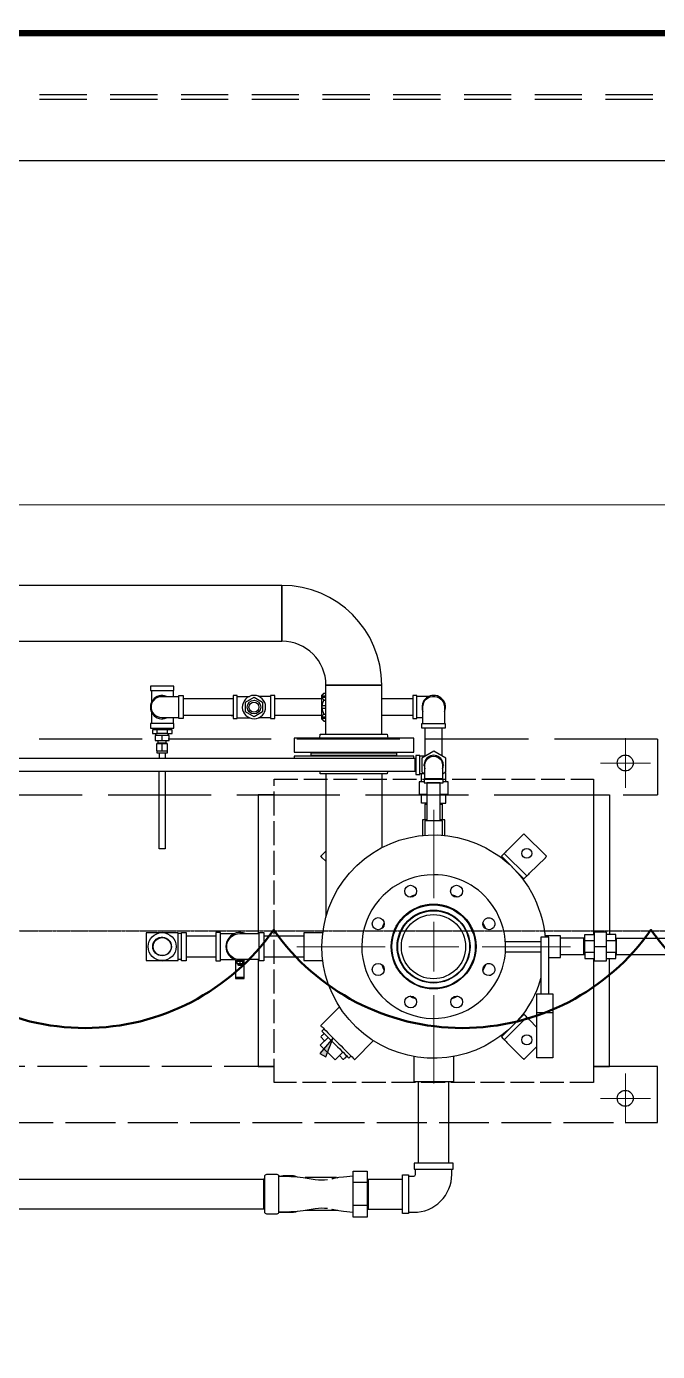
# Model space of a CAD drawing. Header units: millimetres. Extents: x -300 to 383236, y -195106 to -144646.
# Drawn here: x 25972 to 26976, y -175799 to -173691 of the extents above; entities that cross this region are included whole.
import ezdxf

# ---------------------------------------------------------------- set-up
doc = ezdxf.new("R2010")
doc.units = ezdxf.units.MM
doc.header["$LTSCALE"] = 60
for name, pattern in [('CENTER', [2, 1.25, -0.25, 0.25, -0.25]), ('CENTER2', [28.575, 19.05, -3.175, 3.175, -3.175]), ('HIDDEN', [0.375, 0.25, -0.125]), ('PDF_IMPORT', [1, 0.8, -0.2])]:
    doc.linetypes.add(name, pattern=pattern)
for name, color, linetype in [('1CEN', 20, 'CENTER'), ('CENTER', 1, 'CENTER2'), ('CONTAINER', 2, 'Continuous')]:
    doc.layers.add(name, color=color, linetype=linetype)
doc.layers.add('C_REV', color=4, linetype='Continuous', lineweight=50)
doc.layers.add('EQUIPMENT', color=253, linetype='Continuous', lineweight=0)

# ---------------------------------------------------------------- blocks, each defined once
blk = doc.blocks.new('A$C44261593')
h = blk.add_hatch()
h.set_pattern_fill('ANSI31', color=253, scale=100)
h.set_pattern_definition([(45, (0, -50460), (-224.5064, 224.5064), [])])
edge = h.paths.add_edge_path()
edge.add_line((-58347, -14256), (-58347, -14056))
edge.add_line((-58347, -14056), (-57547, -14056))
edge.add_line((-57547, -14056), (-57547, -15056))
edge.add_line((-57547, -15056), (-60547, -15056))
edge.add_line((-60547, -15056), (-60547, -31056))
edge.add_line((-60547, -31056), (-57647, -31056))
edge.add_line((-57647, -31056), (-57647, -32268))
edge.add_line((-57647, -32268), (-43347, -32268))
edge.add_line((-43347, -32268), (-43347, -29256))
edge.add_line((-43347, -29256), (-34347, -29256))
edge.add_line((-34347, -29256), (-34347, -14206))
edge.add_line((-34347, -14206), (-33547, -14206))
edge.add_line((-33547, -14206), (-33547, -29256))
edge.add_line((-33547, -29256), (-30497, -29256))
edge.add_line((-30497, -29256), (-30497, -30056))
edge.add_line((-30497, -30056), (-30547, -30056))
edge.add_line((-30547, -30056), (-30547, -34906))
edge.add_line((-30547, -34906), (-30569.2, -34906))
edge.add_arc((-31589.7, -35133.7), 1045.6, 12.5777, 76.5787)
edge.add_line((-31347, -34116.7), (-31347, -30056))
edge.add_line((-31347, -30056), (-42547, -30056))
edge.add_line((-42547, -30056), (-42547, -34906))
edge.add_line((-42547, -34906), (-43347, -34906))
edge.add_line((-43347, -34906), (-43347, -33068))
edge.add_line((-43347, -33068), (-57647, -33068))
edge.add_line((-57647, -33068), (-57647, -34906))
edge.add_line((-57647, -34906), (-58447, -34906))
edge.add_line((-58447, -34906), (-58447, -31856))
edge.add_line((-58447, -31856), (-66197, -31856))
edge.add_line((-66197, -31856), (-66197, -31056))
edge.add_line((-66197, -31056), (-61347, -31056))
edge.add_line((-61347, -31056), (-61347, -14256))
edge.add_line((-61347, -14256), (-58347, -14256))
blk = doc.blocks.new('15M')
at = {"linetype": 'HIDDEN', "ltscale": 5}
for p, q in [((-110087.1, -154968.1), (-95087.1, -154968.1)), ((-110087.1, -154975.6), (-95087.1, -154975.6))]:
    blk.add_line(p, q, dxfattribs=at)
blk.add_lwpolyline([(-110087.1, -154870.4), (-95087.1, -154870.4), (-95087.1, -155073.4), (-110087.1, -155073.4)], close=True)

msp = doc.modelspace()

# ---------------------------------------------------------------- linework, layer by layer
at = {"layer": '1CEN', "color": 1, "ltscale": 50}
msp.add_line((3993, -173702.1), (56993, -173702.1), dxfattribs=at)
at = {"layer": 'C_REV'}
msp.add_lwpolyline([(35365.3, -175128.3, -0.520567), (34765.3, -175128.3, -0.520567), (34165.3, -175128.3, -0.520567), (33565.3, -175128.3, -0.520567), (32965.3, -175128.3, -0.520567), (32365.3, -175128.3, -0.520567), (31765.3, -175128.3, -0.520567), (31165.3, -175128.3, -0.520567), (30565.3, -175128.3, -0.520567), (29965.3, -175128.3, -0.520567), (29365.3, -175128.3, -0.520567), (28765.3, -175128.3, -0.520567), (28165.3, -175128.3, -0.520567), (27565.3, -175128.3, -0.520567), (26965.3, -175128.3, -0.520567), (26365.3, -175128.3, -0.520567), (25765.3, -175128.3, -0.520567), (25165.3, -175128.3, -0.520567), (24565.3, -175128.3, -0.520567), (23965.3, -175128.3, -0.520567), (23365.3, -175128.3, -0.520567), (22765.3, -175128.3, -0.520567)], format="xyb", dxfattribs=at)
at = {"layer": 'CENTER', "color": 253, "ltscale": 0.001}
msp.add_line((23657.6, -175129.7), (27328.4, -175129.7), dxfattribs=at)
at = {"layer": 'CONTAINER', "const_width": 10}
msp.add_lwpolyline([(13993, -173702.1), (28993, -173702.1), (28993, -176702.1), (13993, -176702.1)], close=True, dxfattribs=at)
at = {"layer": 'EQUIPMENT'}
msp.add_lwpolyline([(13343, -174452.1), (35743, -174452.1), (35743, -157952.1), (13343, -157952.1)], close=True, dxfattribs=at)
at = {"layer": 'EQUIPMENT', "color": 253, "lineweight": 25}
for points in [[(25824.5, -174669.3), (26378.5, -174669.3), (26378.5, -174669), (26378.5, -174667.7), (26378.5, -174665.8), (26378.5, -174663.2), (26378.5, -174660), (26378.5, -174656.3), (26378.5, -174651.8), (26378.5, -174647.1), (26378.5, -174641.5), (26378.5, -174636.2), (26378.5, -174630.4), (26378.5, -174624.8), (26378.5, -174619), (26378.5, -174613.5), (26378.5, -174607.6), (26378.5, -174602.6), (26378.5, -174597.8), (26378.5, -174593.3), (26378.5, -174589.6), (26378.5, -174586.5), (26378.5, -174583.6), (26378.5, -174582), (26378.5, -174580.6), (26378.5, -174580.4), (25824.5, -174580.4, 0.416667)], [(26537.3, -174816.9), (26537.3, -174739.1, 0.413337), (26378.5, -174580.4)], [(26448.4, -174816.9), (26448.4, -174739.1, 0.412884), (26378.5, -174669.3)], [(26605.8, -174888.1), (26605.8, -174883.6), (26605.8, -174880.2), (26605.8, -174877), (26605.8, -174873.8), (26605.8, -174871.2), (26605.8, -174869), (26605.8, -174867.5), (26605.8, -174866.4), (26605.8, -174866.1, -1.002907), (26633.8, -174866.1), (26633.8, -174866.4), (26633.8, -174867.5), (26633.8, -174869), (26633.8, -174871.2), (26633.8, -174873.8), (26633.8, -174877), (26633.8, -174880.2), (26633.8, -174883.6), (26633.8, -174888.1)], [(26790.2, -175204.8, -0.170431), (26725.1, -175297.9), (26715.6, -175304.5, -1.837462), (26716.7, -175006.1), (26726.2, -175012.4, -0.212493), (26796.8, -175140)], [(26579.9, -175577.6), (26588.1, -175577.6, 0.417286), (26648.4, -175517.3), (26648.4, -175508.8)]]:
    msp.add_lwpolyline(points, format="xyb", dxfattribs=at)
for points in [[(26378.5, -174585.7), (26378.5, -174583.3), (26378.5, -174581.7), (26378.5, -174580.6), (26378.5, -174580.4), (26378.5, -174580.6), (26378.5, -174582), (26378.5, -174583.8), (26378.5, -174586.5), (26378.5, -174589.9), (26378.5, -174593.6), (26378.5, -174597.8), (26378.5, -174602.6), (26378.5, -174607.9), (26378.5, -174613.5), (26378.5, -174619), (26378.5, -174624.8), (26378.5, -174630.4), (26378.5, -174636.2), (26378.5, -174641.5), (26378.5, -174646.8), (26378.5, -174651.6), (26378.5, -174655.8), (26378.5, -174659.8), (26378.5, -174662.9), (26378.5, -174665.8), (26378.5, -174667.7), (26378.5, -174668.5), (26378.5, -174669.3), (26378.5, -174669), (26378.5, -174668), (26378.5, -174666.1), (26378.5, -174663.7)], [(26170.8, -174747.6), (26170.8, -174766.9)], [(26214.2, -174791.3), (26208.4, -174791.3), (26204.7, -174791.3), (26201.3, -174791.3), (26198.1, -174791.3), (26195.2, -174791.3), (26192.8, -174791.3), (26190.4, -174791.3), (26189.3, -174791.3), (26188.3, -174791.3), (26188, -174791.3), (26184.1, -174790.7), (26180.9, -174789.7), (26177.7, -174788.1), (26175.1, -174785.4), (26172.9, -174782.5), (26171.4, -174779.3), (26170.8, -174775.6), (26170.8, -174772.2), (26171.4, -174768.5), (26172.9, -174765.3), (26175.1, -174762.7), (26177.7, -174760), (26180.9, -174758.2), (26184.1, -174757.1), (26188, -174756.9), (26188.3, -174756.9), (26189.3, -174756.9), (26190.4, -174756.9), (26192.8, -174756.9), (26195.2, -174756.9), (26198.1, -174756.9), (26201.3, -174756.9), (26204.7, -174756.9), (26208.4, -174756.9), (26214.2, -174756.9)], [(26205.2, -174747.6), (26205.2, -174756.9)], [(26297.6, -174760.6), (26297.6, -174760.3), (26300.7, -174760.6), (26221.1, -174760.6)], [(26307.4, -174756.9), (26326.7, -174756.9)], [(26326.7, -174762.7), (26327.7, -174761.9)], [(26340.2, -174761.9), (26341, -174762.7)], [(26360.3, -174756.9), (26341, -174756.9)], [(26442, -174760.6), (26367.1, -174760.6)], [(26448.4, -174756.6), (26442, -174756.6)], [(26442, -174758.2), (26448.4, -174758.2)], [(26445.2, -174751.8), (26448.4, -174751.8)], [(26445.2, -174762.9), (26448.4, -174762.9)], [(26586.5, -174760.6), (26537.3, -174760.6)], [(26612.4, -174756.9), (26609.5, -174756.9), (26606.3, -174756.9), (26602.6, -174756.9), (26599.2, -174756.9), (26593.1, -174756.9)], [(26602.6, -174800.2), (26602.6, -174794.7), (26602.6, -174790.7), (26602.6, -174787.3), (26602.6, -174784.1), (26602.6, -174781.2), (26602.6, -174778.8), (26602.6, -174777), (26602.6, -174775.4), (26602.6, -174774.3), (26602.6, -174774.1), (26602.9, -174770.6), (26604, -174766.9), (26605.8, -174763.7), (26607.9, -174761.4), (26611.1, -174759), (26614.3, -174757.4), (26618, -174756.9), (26621.4, -174756.9), (26624.9, -174757.4), (26628.3, -174759), (26631.2, -174761.4), (26633.3, -174763.7), (26635.4, -174766.9), (26636.2, -174770.6), (26637, -174774.1), (26637, -174774.3), (26637, -174775.4), (26637, -174777), (26637, -174778.8), (26637, -174781.2), (26637, -174784.1), (26637, -174787.3), (26637, -174790.7), (26637, -174794.7), (26637, -174800.2)], [(26170.8, -174780.9), (26170.8, -174800.2)], [(26320.3, -174774.6), (26320.3, -174773.3)], [(26327.7, -174785.7), (26326.7, -174785.4)], [(26341, -174785.4), (26340.2, -174785.7)], [(26347.3, -174773.3), (26347.3, -174774.6)], [(26448.4, -174772.2), (26442, -174772.2)], [(26442, -174775.6), (26448.4, -174775.6)], [(26445.2, -174785.2), (26448.4, -174785.2)], [(26205.2, -174791.3), (26205.2, -174800.2)], [(26297.6, -174787.3), (26300.7, -174787.3), (26221.1, -174787.3)], [(26307.4, -174791.3), (26326.7, -174791.3)], [(26360.3, -174791.3), (26341, -174791.3)], [(26442, -174787.3), (26367.1, -174787.3)], [(26448.4, -174789.9), (26442, -174789.9)], [(26442, -174791.5), (26448.4, -174791.5)], [(26445.2, -174796.3), (26448.4, -174796.3)], [(26586.5, -174787.3), (26537.3, -174787.3)], [(26602.6, -174791.3), (26599.2, -174791.3), (26593.1, -174791.3)], [(26195.7, -174815.9), (26203.6, -174815.9), (26203.6, -174810.3), (26199.7, -174810.3), (26199.4, -174810.3), (26195.7, -174810.3), (26188.3, -174810.3), (26187.2, -174810.3), (26180.1, -174810.3), (26176.6, -174810.3), (26175.9, -174810.3), (26172.4, -174810.3), (26172.4, -174815.9), (26180.1, -174815.9)], [(26174.3, -174807.4), (26174.3, -174809.2)], [(26174.3, -174810.3), (26174.3, -174809.2), (26174.5, -174809.2), (26175.6, -174809.2), (26177.2, -174809.2), (26179.3, -174809.2), (26181.9, -174809.2), (26184.9, -174809.2), (26188, -174809.2), (26190.9, -174809.2), (26193.6, -174809.2), (26196.2, -174809.2), (26198.3, -174809.2), (26199.9, -174809.2), (26201, -174809.2), (26201.3, -174809.2), (26201.3, -174810.3)], [(26188, -174827.2), (26199.1, -174827.2), (26199.1, -174819.3), (26188, -174819.3), (26176.9, -174819.3), (26176.9, -174827.2), (26188, -174827.2), (26188, -174819.3)], [(26177.7, -174819.3), (26177.7, -174815.9)], [(26195.7, -174810.3), (26195.7, -174815.9), (26180.1, -174815.9), (26180.1, -174810.3)], [(26181.7, -174830.9), (26181.7, -174827.2)], [(26194.1, -174830.9), (26194.1, -174827.2)], [(26197.8, -174819.3), (26197.8, -174815.9)], [(26201.3, -174807.4), (26201.3, -174809.2)], [(26438.9, -174823.3), (26439.4, -174816.9), (26439.6, -174816.9), (26440.7, -174816.9), (26442.6, -174816.9), (26445.2, -174816.9), (26448.4, -174816.9), (26451.8, -174816.9), (26456.3, -174816.9), (26461.1, -174816.9), (26466.1, -174816.9), (26471.4, -174816.9), (26477.5, -174816.9), (26483.6, -174816.9), (26489.7, -174816.9), (26495.7, -174816.9), (26502.1, -174816.9), (26507.9, -174816.9), (26513.7, -174816.9), (26519, -174816.9), (26524.6, -174816.9), (26529.3, -174816.9), (26533.3, -174816.9), (26537.3, -174816.9), (26540.2, -174816.9), (26542.6, -174816.9), (26544.4, -174816.9), (26545.5, -174816.9), (26545.7, -174816.9), (26546.8, -174823.3)], [(26606.3, -174851.8), (26606.3, -174807.4)], [(26633.1, -174851.8), (26633.1, -174807.4)], [(26975.4, -174824.9), (26975.4, -174913.8)], [(26188, -174843.6), (26196.5, -174843.6), (26196.5, -174832.5), (26188, -174832.5), (26179, -174832.5), (26179, -174843.6), (26188, -174843.6), (26188, -174832.5)], [(26179.3, -174843.6), (26179.3, -174846.8), (26179.8, -174846.8), (26180.6, -174846.8), (26182.2, -174846.8), (26184.6, -174846.8), (26186.7, -174846.8), (26188.8, -174846.8), (26191.5, -174846.8), (26193.3, -174846.8), (26194.9, -174846.8), (26196, -174846.8), (26196.2, -174846.8), (26196.2, -174843.6)], [(26180.6, -174832.5), (26180.6, -174830.9), (26180.9, -174830.9), (26181.9, -174830.9), (26183.5, -174830.9), (26185.6, -174830.9), (26188, -174830.9), (26190.1, -174830.9), (26192, -174830.9), (26193.6, -174830.9), (26194.6, -174830.9), (26194.9, -174830.9), (26194.9, -174832.5)], [(26183.3, -174846.8), (26183.3, -174855.3)], [(26192.8, -174846.8), (26192.8, -174855.3)], [(26429.3, -174847.1), (26429.3, -174845.5)], [(26556.3, -174847.1), (26556.3, -174845.5)], [(26633.8, -174880.2), (26638.9, -174877), (26638.9, -174855), (26619.8, -174843.9), (26600.8, -174855), (26600.8, -174877), (26605.8, -174880.2), (26602.1, -174880.2), (26597.6, -174880.2)], [(26590.5, -174876.4), (25429.5, -174876.4), (25429.5, -174876.2), (25429.5, -174875.4), (25429.5, -174873.3), (25429.5, -174871.2), (25429.5, -174868.5), (25429.5, -174866.1), (25429.5, -174863.2), (25429.5, -174860.6), (25429.5, -174858.5), (25429.5, -174856.9), (25429.5, -174855.5), (25429.5, -174855.3), (26590.5, -174855.3)], [(26588.1, -174855.3), (26588.1, -174851.8), (26587.3, -174851.8), (26586.5, -174851.8), (26584.6, -174851.8), (26582.3, -174851.8), (26579.1, -174851.8), (26575.1, -174851.8), (26570.6, -174851.8), (26565.6, -174851.8), (26560, -174851.8), (26553.7, -174851.8), (26547.3, -174851.8), (26540.5, -174851.8), (26532.8, -174851.8), (26525.1, -174851.8), (26517.2, -174851.8), (26509.2, -174851.8), (26501, -174851.8), (26492.8, -174851.8), (26484.1, -174851.8), (26476.2, -174851.8), (26468, -174851.8), (26460, -174851.8), (26452.3, -174851.8), (26445.2, -174851.8), (26438.1, -174851.8), (26431.4, -174851.8), (26425.1, -174851.8), (26419.8, -174851.8), (26414.8, -174851.8), (26410.3, -174851.8), (26406.3, -174851.8), (26403.1, -174851.8), (26400.8, -174851.8), (26398.9, -174851.8), (26397.8, -174851.8), (26397.6, -174851.8), (26397.6, -174855.3)], [(26429.3, -174850.3), (26429.3, -174851.8)], [(26556.3, -174850.3), (26556.3, -174851.8)], [(26591.3, -174876.4), (26590.5, -174876.4), (26590.5, -174876.2), (26590.5, -174875.4), (26590.5, -174873.3), (26590.5, -174871.2), (26590.5, -174868.5), (26590.5, -174866.1), (26590.5, -174863.2), (26590.5, -174860.6), (26590.5, -174858.5), (26590.5, -174856.9), (26590.5, -174855.5), (26590.5, -174855.3), (26591.3, -174855.3)], [(26605.8, -174852.1), (26602.1, -174852.1), (26597.6, -174852.1)], [(26604.5, -174866.7), (26604.2, -174866.1), (26604.5, -174865.3)], [(26611.6, -174853.2), (26611.9, -174852.4), (26612.4, -174852.4)], [(26626.7, -174852.4), (26627.5, -174852.4), (26627.8, -174853.2)], [(26634.9, -174865.3), (26635.4, -174866.1), (26634.9, -174866.7)], [(26192.8, -174876.4), (26192.8, -174999.2), (26192, -174999.2), (26191.2, -174999.2), (26189.6, -174999.2), (26188, -174999.2), (26186.2, -174999.2), (26184.6, -174999.2), (26183.5, -174999.2), (26183.3, -174999.2), (26183.3, -174876.4)], [(26546.5, -174876.4), (26545.7, -174880.2), (26545.5, -174880.2), (26544.4, -174880.2), (26542.6, -174880.2), (26540.2, -174880.2), (26537.3, -174880.2), (26533.3, -174880.2), (26529.3, -174880.2), (26524.6, -174880.2), (26519, -174880.2), (26513.7, -174880.2), (26507.9, -174880.2), (26502.1, -174880.2), (26495.7, -174880.2), (26489.7, -174880.2), (26483.6, -174880.2), (26477.5, -174880.2), (26471.4, -174880.2), (26466.1, -174880.2), (26461.1, -174880.2), (26456.3, -174880.2), (26451.8, -174880.2), (26448.4, -174880.2), (26445.2, -174880.2), (26442.6, -174880.2), (26440.7, -174880.2), (26439.6, -174880.2), (26439.4, -174880.2), (26439.1, -174876.4)], [(26448.4, -174880.2), (26448.4, -175108)], [(26537.3, -174880.2), (26537.3, -174997.6)], [(26600.5, -174892.9), (26600.5, -174880.2)], [(26638.9, -174892.9), (26638.9, -174877.8), (26637, -174877.8)], [(26873.8, -174888.4), (26873.8, -175135.7)], [(26604.5, -174892.9), (26596.5, -174892.9), (26596.5, -174912.4), (26609, -174912.4)], [(26630.1, -174955), (26630.1, -174894.4), (26629.9, -174894.4), (26629.1, -174894.4), (26627, -174894.4), (26624.9, -174894.4), (26622.2, -174894.4), (26619.8, -174894.4), (26616.9, -174894.4), (26614.3, -174894.4), (26612.2, -174894.4), (26610.6, -174894.4), (26609.2, -174894.4), (26609, -174894.4), (26609, -174955)], [(26630.1, -174912.4), (26642.6, -174912.4), (26642.6, -174892.9), (26634.9, -174892.9)], [(26365.8, -174913.8), (26340.4, -174913.8), (26340.4, -175134.2)], [(26609, -174927), (26600.5, -174927), (26600.5, -174912.4)], [(26606.3, -174927), (26606.3, -174928.3)], [(26606.3, -174953.4), (26606.3, -174928.3), (26606.9, -174928.3), (26607.4, -174928.3), (26609, -174928.3)], [(26630.1, -174927), (26638.9, -174927), (26638.9, -174912.4)], [(26630.1, -174928.3), (26631.7, -174928.3), (26632.8, -174928.3), (26633.1, -174928.3), (26633.1, -174953.4)], [(26632.8, -174927), (26633.1, -174928.3)], [(26873.8, -174913.8), (26899.2, -174913.8), (26899.2, -175135.7)], [(26609, -174953.4), (26606.9, -174953.4), (26604.7, -174953.4), (26603.2, -174953.4), (26602.4, -174953.4), (26602.1, -174953.4), (26602.1, -174978)], [(26637.3, -174978), (26637.3, -174953.4), (26637, -174953.4), (26636, -174953.4), (26634.6, -174953.4), (26632.8, -174953.4), (26630.1, -174953.4)], [(26633.8, -174977.8), (26633.8, -174955), (26633.3, -174955), (26632.5, -174955), (26630.9, -174955), (26628.6, -174955), (26625.9, -174955), (26623, -174955), (26619.8, -174955), (26616.7, -174955), (26613.5, -174955), (26610.8, -174955), (26608.7, -174955), (26606.9, -174955), (26605.8, -174955), (26605.5, -174955), (26605.5, -174977.8)], [(26767.7, -175042.6), (26768, -175042.6), (26768.8, -175042.1), (26769.6, -175040.8), (26770.9, -175039.7), (26772.2, -175038.1), (26797.4, -175013.5), (26797.9, -175012.4), (26798.4, -175011.9), (26799.2, -175011.4), (26799.2, -175011.1), (26763.2, -174975.4), (26763.2, -174975.7), (26762.7, -174975.9), (26761.9, -174976.5), (26761.1, -174977.5), (26736.2, -175002.4), (26734.9, -175003.4), (26733.9, -175004.8), (26732.8, -175005.8), (26732.3, -175006.4), (26731.7, -175006.6)], [(26448.4, -175019.3), (26442.3, -175013.5), (26441.2, -175012.4), (26440.7, -175011.9), (26440.2, -175011.4), (26440.2, -175011.1), (26448.4, -175003.2)], [(26591, -175072.5), (26586.2, -175074.4), (26581.7, -175076.2)], [(26657.9, -175076.2), (26653.2, -175074.4), (26648.4, -175072.5)], [(26541, -175117), (26538.9, -175121.7), (26537.3, -175126.5)], [(26702.4, -175126.5), (26700.5, -175121.7), (26698.1, -175117)], [(26191.2, -175132.8), (26188, -175132.6), (26184.6, -175132.8)], [(26218.5, -175134.2), (26213.4, -175134.2)], [(26273.5, -175138.1), (26226.1, -175138.1)], [(26280.9, -175134.2), (26303.1, -175134.2)], [(26342, -175175.7), (26334.9, -175175.7), (26330.9, -175175.7), (26326.9, -175175.7), (26323.2, -175175.7), (26320.1, -175175.7), (26317.1, -175175.7), (26314.8, -175175.7), (26313.2, -175175.7), (26312.1, -175175.7), (26311.6, -175175.7), (26307.6, -175175.4), (26304.2, -175174.4), (26300.7, -175172.8), (26297.6, -175170.1), (26294.9, -175167.5), (26293.1, -175164.3), (26291.5, -175160.6), (26290.9, -175156.9), (26290.9, -175153.2), (26291.5, -175149.2), (26293.1, -175145.8), (26294.9, -175142.4), (26297.6, -175139.4), (26300.7, -175137.3), (26304.2, -175135.7), (26307.6, -175134.4), (26311.6, -175134.2), (26312.1, -175134.2), (26313.2, -175134.2), (26314.8, -175134.2), (26317.1, -175134.2), (26320.1, -175134.2), (26323.2, -175134.2), (26326.9, -175134.2), (26330.9, -175134.2), (26334.9, -175134.2), (26342, -175134.2)], [(26413.2, -175138.1), (26349.7, -175138.1)], [(26443.3, -175132.8), (26413.2, -175132.8), (26413.2, -175133.1), (26413.2, -175134.4), (26413.2, -175136), (26413.2, -175138.4), (26413.2, -175141.6), (26413.2, -175145.3), (26413.2, -175149), (26413.2, -175152.7), (26413.2, -175156.9), (26413.2, -175161.1), (26413.2, -175164.8), (26413.2, -175168.3), (26413.2, -175171.5), (26413.2, -175173.8), (26413.2, -175175.7), (26413.2, -175177), (26413.2, -175177.3), (26443.3, -175177.3)], [(26802.9, -175230.2), (26802.9, -175140), (26790.2, -175140), (26790.2, -175230.2)], [(26802.9, -175172.5), (26821.4, -175172.5), (26821.4, -175172.3), (26821.4, -175171.2), (26821.4, -175169.6), (26821.4, -175167.5), (26821.4, -175164.6), (26821.4, -175161.7), (26821.4, -175158.5), (26821.4, -175155.1), (26821.4, -175151.6), (26821.4, -175148.4), (26821.4, -175145.3), (26821.4, -175142.6), (26821.4, -175140.5), (26821.4, -175138.9), (26821.4, -175137.9), (26821.4, -175137.6), (26796.6, -175137.6)], [(26858.7, -175141.6), (26821.4, -175141.6)], [(26860.1, -175168.3), (26858.7, -175168.3), (26858.7, -175168), (26858.7, -175167), (26858.7, -175165.4), (26858.7, -175163.3), (26858.7, -175160.6), (26858.7, -175158), (26858.7, -175155.1), (26858.7, -175151.9), (26858.7, -175149.2), (26858.7, -175146.9), (26858.7, -175144.5), (26858.7, -175142.9), (26858.7, -175142.1), (26858.7, -175141.6), (26860.1, -175141.6)], [(26860.1, -175145.5), (26860.1, -175135.7), (26875.1, -175135.7)], [(26909.3, -175145.5), (26909.3, -175135.7), (26894.7, -175135.7)], [(26909.3, -175141.6), (26910.3, -175141.6)], [(27018.3, -175168.3), (26910.3, -175168.3), (26910.3, -175168), (26910.3, -175167), (26910.3, -175165.4), (26910.3, -175163.3), (26910.3, -175160.6), (26910.3, -175158), (26910.3, -175155.1), (26910.3, -175151.9), (26910.3, -175149.2), (26910.3, -175146.9), (26910.3, -175144.5), (26910.3, -175142.9), (26910.3, -175142.1), (26910.3, -175141.6), (27018.3, -175141.6)], [(26733.9, -175146.9), (26790.2, -175146.9)], [(26733.9, -175163.3), (26790.2, -175163.3)], [(26875.1, -175164.6), (26860.1, -175164.6), (26860.1, -175145.5), (26875.1, -175145.5)], [(26860.1, -175164.6), (26860.1, -175174.1), (26875.1, -175174.1)], [(26894.7, -175155.1), (26875.1, -175155.1)], [(26894.7, -175145.5), (26909.3, -175145.5), (26909.3, -175164.6), (26894.7, -175164.6)], [(26894.7, -175174.1), (26909.3, -175174.1), (26909.3, -175164.6)], [(26184.6, -175177.3), (26188, -175177.5), (26191.2, -175177.3)], [(26218.5, -175175.7), (26213.4, -175175.7)], [(26273.5, -175171.5), (26226.1, -175171.5)], [(26280.9, -175175.7), (26303.1, -175175.7)], [(26318.5, -175204.3), (26304.7, -175204.3), (26304.7, -175205.9), (26318.5, -175205.9), (26318.5, -175204.3), (26318.5, -175204), (26318.5, -175179.1), (26318.5, -175178.9), (26318.5, -175176.2)], [(26304.7, -175176.2), (26304.7, -175178.9)], [(26318.5, -175178.9), (26304.7, -175178.9), (26304.7, -175179.1), (26304.7, -175204), (26304.7, -175204.3)], [(26306.8, -175178.9), (26306.8, -175182), (26311.6, -175182)], [(26308.4, -175182), (26308.4, -175184.2)], [(26311.6, -175178.9), (26311.6, -175182), (26316.3, -175182), (26316.3, -175178.9)], [(26314.8, -175182), (26314.8, -175184.2)], [(26340.4, -175175.7), (26340.4, -175345.6), (26365.8, -175345.6)], [(26413.2, -175171.5), (26349.7, -175171.5)], [(26537.3, -175183.6), (26538.9, -175188.4), (26541, -175193.2)], [(26698.1, -175193.2), (26700.5, -175188.4), (26702.4, -175183.6)], [(26858.7, -175168.3), (26821.4, -175168.3)], [(26975.4, -175434.5), (26975.4, -175345.6), (26873.8, -175345.6), (26899.2, -175345.6), (26899.2, -175174.1)], [(26873.8, -175174.1), (26873.8, -175371)], [(26909.3, -175168.3), (26910.3, -175168.3)], [(26581.7, -175233.4), (26586.2, -175235.8), (26591, -175237.6)], [(26648.4, -175237.6), (26653.2, -175235.8), (26657.9, -175233.4)], [(26809.3, -175260.4), (26783.9, -175260.4), (26783.9, -175230.2), (26809.3, -175230.2), (26809.3, -175260.4), (26809.3, -175332.1), (26783.9, -175332.1), (26783.9, -175260.4)], [(26469.8, -175250.8), (26440.2, -175280.7), (26440.4, -175281), (26441, -175281.8), (26442.3, -175282.8), (26443.9, -175284.4), (26446, -175286.8), (26448.6, -175289.2), (26451.6, -175292.1), (26454.7, -175295.3), (26457.9, -175298.5), (26461.3, -175302.4), (26465, -175305.9), (26468.7, -175309.6), (26472.5, -175313), (26475.9, -175316.7), (26479.3, -175320.2), (26482.5, -175323.3), (26485.4, -175326.2), (26487.8, -175328.6), (26489.9, -175330.5), (26491.5, -175332.6), (26492.8, -175333.6), (26493.6, -175334.4), (26494.1, -175334.7), (26523.8, -175304.5)], [(26767.7, -175267), (26767.2, -175266.4), (26766.4, -175265.9), (26765.9, -175265.1), (26763.2, -175262.7), (26727.5, -175298.5), (26729.6, -175301.1), (26730.7, -175301.6), (26731.2, -175302.7), (26731.7, -175303), (26731.7, -175303.2)], [(26783.9, -175283.4), (26772.2, -175271.7), (26770.9, -175270.1), (26769.6, -175269.1), (26768.8, -175268), (26768, -175267.5), (26767.7, -175267), (26731.7, -175303.2), (26732.3, -175303.2), (26732.8, -175304), (26733.9, -175304.8), (26734.9, -175306.1), (26736.2, -175307.7), (26761.1, -175332.6), (26761.9, -175333.1), (26762.7, -175334.2), (26763.2, -175334.4), (26763.2, -175334.7), (26783.9, -175314.1)], [(26445.5, -175286), (26442, -175289.7), (26442.3, -175290), (26442.8, -175290.5), (26444.1, -175291.8), (26446, -175293.7), (26448.4, -175296.1), (26450.8, -175298.5), (26453.7, -175301.4), (26456.8, -175304.5), (26460, -175307.7), (26463.5, -175311.2), (26466.6, -175314.3), (26470.3, -175317.8), (26473, -175320.7), (26476.2, -175323.6), (26478.8, -175326.5), (26480.9, -175328.4), (26482.5, -175330.2), (26483.8, -175331.5), (26484.9, -175332.6), (26488.3, -175328.9)], [(26475.4, -175323.1), (26462.9, -175335.2), (26439.4, -175312), (26451.8, -175299.5)], [(26445.5, -175293.2), (26442.3, -175296.6), (26441.2, -175297.1), (26440.7, -175297.9), (26440.2, -175298.5), (26446, -175304.8)], [(26481.4, -175328.9), (26478.3, -175332.6), (26477.2, -175333.1), (26476.7, -175334.2), (26476.2, -175334.4), (26475.9, -175334.7), (26469.8, -175328.4)], [(26588.1, -175329.9), (26588.1, -175369.4), (26588.3, -175369.4), (26589.4, -175369.4), (26591.3, -175369.4), (26593.4, -175369.4), (26596.3, -175369.4), (26599.7, -175369.4), (26604, -175369.4), (26607.9, -175369.4), (26612.4, -175369.4), (26617.2, -175369.4), (26621.9, -175369.4), (26626.7, -175369.4), (26631.2, -175369.4), (26635.7, -175369.4), (26639.4, -175369.4), (26642.8, -175369.4), (26645.8, -175369.4), (26648.4, -175369.4), (26650, -175369.4), (26651.3, -175369.4), (26651.6, -175369.4), (26651.6, -175329.9)], [(26595.7, -175499.5), (26595.7, -175369.4)], [(26643.9, -175499.5), (26643.9, -175369.4)], [(26373.5, -175577.3), (26373, -175578.7), (26372.4, -175579.4), (26371.1, -175580.2), (26370.3, -175580.5), (26354.4, -175580.5), (26353.1, -175580.2), (26352.1, -175579.4), (26351.3, -175578.7), (26351.3, -175577.3), (26351.3, -175577.1), (26351.3, -175575.7), (26351.3, -175574.2), (26351.3, -175571.8), (26351.3, -175568.6), (26351.3, -175565.4), (26351.3, -175561.7), (26351.3, -175557.5), (26351.3, -175553.3), (26351.3, -175548.8), (26351.3, -175544.3), (26351.3, -175539.8), (26351.3, -175535.8), (26351.3, -175531.8), (26351.3, -175528.4), (26351.3, -175525.5), (26351.3, -175523.4), (26351.3, -175521.5), (26351.3, -175520.4), (26351.3, -175520.2), (26351.3, -175518.9), (26352.1, -175517.8), (26353.1, -175517.3), (26354.4, -175517), (26370.3, -175517), (26371.1, -175517.3), (26372.4, -175517.8), (26373, -175518.9), (26373.5, -175520.2)], [(26373.8, -175519.4), (26373, -175519.4)], [(26374.6, -175520.2), (26373.8, -175519.4), (26373.5, -175519.9)], [(26450.8, -175571.8), (26446, -175571.5), (26441.2, -175571.2), (26436.5, -175571.5), (26431.4, -175572.3), (26412.1, -175575.5), (26402.6, -175576.3), (26392.8, -175577.1), (26373.5, -175577.3), (26373.5, -175577.1), (26373.5, -175575.7), (26373.5, -175574.2), (26373.5, -175571.8), (26373.5, -175568.6), (26373.5, -175565.4), (26373.5, -175561.7), (26373.5, -175557.5), (26373.5, -175553.3), (26373.5, -175548.8), (26373.5, -175544.3), (26373.5, -175539.8), (26373.5, -175535.8), (26373.5, -175531.8), (26373.5, -175528.4), (26373.5, -175525.5), (26373.5, -175523.4), (26373.5, -175521.5), (26373.5, -175520.4), (26373.5, -175520.2), (26392.8, -175520.4), (26402.6, -175521), (26412.1, -175522), (26431.4, -175525.2), (26436.5, -175525.7), (26441.2, -175525.7), (26446, -175525.7), (26450.8, -175525.2)], [(26375.4, -175520.2), (26377.7, -175519.4), (26380.4, -175519.1), (26396, -175519.1)], [(26390.4, -175520.4), (26393.6, -175519.4), (26396.8, -175519.1), (26400, -175519.9), (26402.9, -175521)], [(26465, -175522.3), (26415.3, -175522.3)], [(26491.5, -175520.2), (26476.2, -175521.5), (26468.7, -175522.3), (26461.1, -175523.6), (26458.2, -175524.1), (26457.9, -175524.7), (26458.4, -175524.1), (26461.3, -175523.1), (26464.5, -175522.3), (26467.4, -175522.6)], [(26579.9, -175519.9), (26588.1, -175519.9), (26589.7, -175519.4), (26590.5, -175518.6), (26591, -175517.3), (26591, -175508.8)], [(25816.6, -175524.7), (26349.2, -175524.7), (26349.2, -175524.9), (26349.2, -175525.7), (26349.2, -175527.9), (26349.2, -175530.2), (26349.2, -175533.1), (26349.2, -175536.6), (26349.2, -175540.6), (26349.2, -175544.5), (26349.2, -175548.8), (26349.2, -175552.7), (26349.2, -175557), (26349.2, -175560.7), (26349.2, -175564.4), (26349.2, -175567), (26349.2, -175569.7), (26349.2, -175571.2), (26349.2, -175572.6), (26349.2, -175572.8), (25816.6, -175572.8)], [(26351.3, -175524.7), (26349.2, -175524.7)], [(26513.7, -175530.2), (26513.7, -175566.7), (26513.7, -175585.3), (26491.5, -175585.3), (26491.5, -175566.7), (26491.5, -175530.2)], [(26513.7, -175524.7), (26515.3, -175524.7), (26515.3, -175524.9), (26515.3, -175525.7), (26515.3, -175527.9), (26515.3, -175530.2), (26515.3, -175533.1), (26515.3, -175536.6), (26515.3, -175540.6), (26515.3, -175544.5), (26515.3, -175548.8), (26515.3, -175552.7), (26515.3, -175557), (26515.3, -175560.7), (26515.3, -175564.4), (26515.3, -175567), (26515.3, -175569.7), (26515.3, -175571.2), (26515.3, -175572.6), (26515.3, -175572.8), (26513.7, -175572.8)], [(26515.3, -175524.7), (26570.3, -175524.7)], [(26351.3, -175572.8), (26349.2, -175572.8)], [(26377.7, -175577.9), (26373, -175577.9)], [(26396, -175577.9), (26380.4, -175577.9), (26377.7, -175577.9), (26375.4, -175577.3)], [(26402.9, -175576.3), (26400, -175577.6), (26396.8, -175577.9), (26393.6, -175577.9), (26390.4, -175577.1)], [(26465, -175574.7), (26415.3, -175574.7)], [(26467.4, -175574.7), (26464.5, -175574.7), (26461.3, -175574.4), (26458.4, -175573.1), (26457.9, -175572.8), (26458.2, -175572.8), (26461.1, -175573.4), (26468.7, -175574.7), (26476.2, -175575.7), (26491.5, -175577.3)], [(26513.7, -175566.7), (26491.5, -175566.7)], [(26515.3, -175572.8), (26570.3, -175572.8)]]:
    msp.add_lwpolyline(points, dxfattribs=at)
for points in [[(26169.2, -174747.6), (26169.5, -174747.6), (26170.8, -174747.6), (26172.4, -174747.6), (26174.5, -174747.6), (26177.4, -174747.6), (26180.6, -174747.6), (26184.1, -174747.6), (26188, -174747.6), (26191.5, -174747.6), (26194.9, -174747.6), (26198.1, -174747.6), (26201, -174747.6), (26203.1, -174747.6), (26205.2, -174747.6), (26206, -174747.6), (26206.3, -174747.6), (26206.3, -174740.7), (26206, -174740.7), (26205.2, -174740.7), (26203.1, -174740.7), (26201, -174740.7), (26198.1, -174740.7), (26194.9, -174740.7), (26191.5, -174740.7), (26188, -174740.7), (26184.1, -174740.7), (26180.6, -174740.7), (26177.4, -174740.7), (26174.5, -174740.7), (26172.4, -174740.7), (26170.8, -174740.7), (26169.5, -174740.7), (26169.2, -174740.7)], [(26448.4, -174739.1), (26448.6, -174739.1), (26449.7, -174739.1), (26451.6, -174739.1), (26453.9, -174739.1), (26457.6, -174739.1), (26461.3, -174739.1), (26465.6, -174739.1), (26470.6, -174739.1), (26475.6, -174739.1), (26480.9, -174739.1), (26486.7, -174739.1), (26492.8, -174739.1), (26498.4, -174739.1), (26504.2, -174739.1), (26509.5, -174739.1), (26515.1, -174739.1), (26519.8, -174739.1), (26524.3, -174739.1), (26528, -174739.1), (26531.2, -174739.1), (26533.8, -174739.1), (26535.7, -174739.1), (26536.5, -174739.1), (26537.3, -174739.1), (26536.5, -174739.1), (26535.7, -174739.1), (26533.8, -174739.1), (26531.2, -174739.1), (26528, -174739.1), (26524.3, -174739.1), (26519.8, -174739.1), (26515.1, -174739.1), (26509.5, -174739.1), (26504.2, -174739.1), (26498.4, -174739.1), (26492.8, -174739.1), (26486.7, -174739.1), (26480.9, -174739.1), (26475.6, -174739.1), (26470.6, -174739.1), (26465.6, -174739.1), (26461.3, -174739.1), (26457.6, -174739.1), (26453.9, -174739.1), (26451.6, -174739.1), (26449.7, -174739.1), (26448.6, -174739.1)], [(26214.2, -174755.3), (26221.1, -174755.3), (26221.1, -174755.8), (26221.1, -174756.9), (26221.1, -174758.4), (26221.1, -174761.1), (26221.1, -174763.5), (26221.1, -174766.6), (26221.1, -174770.1), (26221.1, -174774.1), (26221.1, -174777.5), (26221.1, -174780.9), (26221.1, -174784.1), (26221.1, -174787), (26221.1, -174789.1), (26221.1, -174791.3), (26221.1, -174792), (26221.1, -174792.3), (26214.2, -174792.3), (26214.2, -174792), (26214.2, -174791.3), (26214.2, -174789.1), (26214.2, -174787), (26214.2, -174784.1), (26214.2, -174780.9), (26214.2, -174777.5), (26214.2, -174774.1), (26214.2, -174770.1), (26214.2, -174766.6), (26214.2, -174763.5), (26214.2, -174761.1), (26214.2, -174758.4), (26214.2, -174756.9), (26214.2, -174755.8)], [(26307.4, -174792.3), (26307.4, -174792), (26307.4, -174791.3), (26307.4, -174789.1), (26307.4, -174787), (26307.4, -174784.1), (26307.4, -174780.9), (26307.4, -174777.5), (26307.4, -174774.1), (26307.4, -174770.1), (26307.4, -174766.6), (26307.4, -174763.5), (26307.4, -174761.1), (26307.4, -174758.4), (26307.4, -174756.9), (26307.4, -174755.8), (26307.4, -174755.3), (26300.7, -174755.3), (26300.7, -174755.8), (26300.7, -174756.9), (26300.7, -174758.4), (26300.7, -174761.1), (26300.7, -174763.5), (26300.7, -174766.6), (26300.7, -174770.1), (26300.7, -174774.1), (26300.7, -174777.5), (26300.7, -174780.9), (26300.7, -174784.1), (26300.7, -174787), (26300.7, -174789.1), (26300.7, -174791.3), (26300.7, -174792), (26300.7, -174792.3)], [(26320.3, -174781.7), (26320.3, -174766.1), (26334.1, -174758.4), (26347.3, -174766.1), (26347.3, -174781.7), (26334.1, -174789.7)], [(26360.3, -174755.3), (26360.3, -174755.8), (26360.3, -174756.9), (26360.3, -174758.4), (26360.3, -174761.1), (26360.3, -174763.5), (26360.3, -174766.6), (26360.3, -174770.1), (26360.3, -174774.1), (26360.3, -174777.5), (26360.3, -174780.9), (26360.3, -174784.1), (26360.3, -174787), (26360.3, -174789.1), (26360.3, -174791.3), (26360.3, -174792), (26360.3, -174792.3), (26367.1, -174792.3), (26367.1, -174792), (26367.1, -174791.3), (26367.1, -174789.1), (26367.1, -174787), (26367.1, -174784.1), (26367.1, -174780.9), (26367.1, -174777.5), (26367.1, -174774.1), (26367.1, -174770.1), (26367.1, -174766.6), (26367.1, -174763.5), (26367.1, -174761.1), (26367.1, -174758.4), (26367.1, -174756.9), (26367.1, -174755.8), (26367.1, -174755.3)], [(26445.2, -174796.3), (26442, -174793.1), (26442, -174792.8), (26442, -174791.5), (26442, -174789.9), (26442, -174787.3), (26442, -174784.4), (26442, -174781.2), (26442, -174777.8), (26442, -174774.1), (26442, -174770.1), (26442, -174766.6), (26442, -174763.2), (26442, -174760.3), (26442, -174758.2), (26442, -174756.3), (26442, -174755.3), (26442, -174755), (26445.2, -174751.8), (26443.9, -174753.2), (26442.8, -174754.2), (26442.3, -174755.3), (26442, -174756.6), (26442, -174758.2), (26442.3, -174759.5), (26442.8, -174760.3), (26443.9, -174761.6), (26445.2, -174762.9), (26443.9, -174765.3), (26442.8, -174767.7), (26442.3, -174769.8), (26442, -174772.2), (26442, -174775.6), (26442.3, -174777.8), (26442.8, -174780.1), (26443.9, -174782.5), (26445.2, -174785.2), (26443.9, -174786.5), (26442.8, -174787.5), (26442.3, -174788.6), (26442, -174789.9), (26442, -174791.5), (26442.3, -174792.8), (26442.8, -174793.6), (26443.9, -174795)], [(26586.5, -174755.3), (26586.5, -174755.8), (26586.5, -174756.9), (26586.5, -174758.4), (26586.5, -174761.1), (26586.5, -174763.5), (26586.5, -174766.6), (26586.5, -174770.1), (26586.5, -174774.1), (26586.5, -174777.5), (26586.5, -174780.9), (26586.5, -174784.1), (26586.5, -174787), (26586.5, -174789.1), (26586.5, -174791.3), (26586.5, -174792), (26586.5, -174792.3), (26593.1, -174792.3), (26593.1, -174792), (26593.1, -174791.3), (26593.1, -174789.1), (26593.1, -174787), (26593.1, -174784.1), (26593.1, -174780.9), (26593.1, -174777.5), (26593.1, -174774.1), (26593.1, -174770.1), (26593.1, -174766.6), (26593.1, -174763.5), (26593.1, -174761.1), (26593.1, -174758.4), (26593.1, -174756.9), (26593.1, -174755.8), (26593.1, -174755.3)], [(26169.2, -174807.4), (26169.5, -174807.4), (26170.8, -174807.4), (26172.4, -174807.4), (26174.5, -174807.4), (26177.4, -174807.4), (26180.6, -174807.4), (26184.1, -174807.4), (26188, -174807.4), (26191.5, -174807.4), (26194.9, -174807.4), (26198.1, -174807.4), (26201, -174807.4), (26203.1, -174807.4), (26205.2, -174807.4), (26206, -174807.4), (26206.3, -174807.4), (26206.3, -174800.2), (26206, -174800.2), (26205.2, -174800.2), (26203.1, -174800.2), (26201, -174800.2), (26198.1, -174800.2), (26194.9, -174800.2), (26191.5, -174800.2), (26188, -174800.2), (26184.1, -174800.2), (26180.6, -174800.2), (26177.4, -174800.2), (26174.5, -174800.2), (26172.4, -174800.2), (26170.8, -174800.2), (26169.5, -174800.2), (26169.2, -174800.2)], [(26638.1, -174800.2), (26638.1, -174807.4), (26637.8, -174807.4), (26637, -174807.4), (26634.9, -174807.4), (26632.8, -174807.4), (26629.9, -174807.4), (26626.7, -174807.4), (26623.3, -174807.4), (26619.8, -174807.4), (26615.9, -174807.4), (26612.4, -174807.4), (26609.2, -174807.4), (26606.3, -174807.4), (26604.2, -174807.4), (26602.6, -174807.4), (26601.3, -174807.4), (26601, -174807.4), (26601, -174800.2), (26601.3, -174800.2), (26602.6, -174800.2), (26604.2, -174800.2), (26606.3, -174800.2), (26609.2, -174800.2), (26612.4, -174800.2), (26615.9, -174800.2), (26619.8, -174800.2), (26623.3, -174800.2), (26626.7, -174800.2), (26629.9, -174800.2), (26632.8, -174800.2), (26634.9, -174800.2), (26637, -174800.2), (26637.8, -174800.2)], [(26588.1, -174823.3), (26587.3, -174823.3), (26586.5, -174823.3), (26584.6, -174823.3), (26582.3, -174823.3), (26579.1, -174823.3), (26575.1, -174823.3), (26570.6, -174823.3), (26565.6, -174823.3), (26560, -174823.3), (26553.7, -174823.3), (26547.3, -174823.3), (26540.5, -174823.3), (26532.8, -174823.3), (26525.1, -174823.3), (26517.2, -174823.3), (26509.2, -174823.3), (26501, -174823.3), (26492.8, -174823.3), (26484.1, -174823.3), (26476.2, -174823.3), (26468, -174823.3), (26460, -174823.3), (26452.3, -174823.3), (26445.2, -174823.3), (26438.1, -174823.3), (26431.4, -174823.3), (26425.1, -174823.3), (26419.8, -174823.3), (26414.8, -174823.3), (26410.3, -174823.3), (26406.3, -174823.3), (26403.1, -174823.3), (26400.8, -174823.3), (26398.9, -174823.3), (26397.8, -174823.3), (26397.6, -174823.3), (26397.6, -174845.5), (26397.8, -174845.5), (26398.9, -174845.5), (26400.8, -174845.5), (26403.1, -174845.5), (26406.3, -174845.5), (26410.3, -174845.5), (26414.8, -174845.5), (26419.8, -174845.5), (26425.1, -174845.5), (26431.4, -174845.5), (26438.1, -174845.5), (26445.2, -174845.5), (26452.3, -174845.5), (26460, -174845.5), (26468, -174845.5), (26476.2, -174845.5), (26484.1, -174845.5), (26492.8, -174845.5), (26501, -174845.5), (26509.2, -174845.5), (26517.2, -174845.5), (26525.1, -174845.5), (26532.8, -174845.5), (26540.5, -174845.5), (26547.3, -174845.5), (26553.7, -174845.5), (26560, -174845.5), (26565.6, -174845.5), (26570.6, -174845.5), (26575.1, -174845.5), (26579.1, -174845.5), (26582.3, -174845.5), (26584.6, -174845.5), (26586.5, -174845.5), (26587.3, -174845.5), (26588.1, -174845.5)], [(26561.1, -174847.1), (26560.8, -174847.1), (26559.5, -174847.1), (26557.6, -174847.1), (26555, -174847.1), (26551.8, -174847.1), (26548.1, -174847.1), (26543.6, -174847.1), (26538.6, -174847.1), (26532.8, -174847.1), (26526.7, -174847.1), (26520.3, -174847.1), (26513.7, -174847.1), (26506.8, -174847.1), (26499.7, -174847.1), (26492.8, -174847.1), (26485.4, -174847.1), (26478.5, -174847.1), (26471.4, -174847.1), (26464.8, -174847.1), (26458.4, -174847.1), (26452.3, -174847.1), (26447.1, -174847.1), (26442, -174847.1), (26437.5, -174847.1), (26433.3, -174847.1), (26430.1, -174847.1), (26427.7, -174847.1), (26425.9, -174847.1), (26424.8, -174847.1), (26424.3, -174847.1), (26424.3, -174850.3), (26424.8, -174850.3), (26425.9, -174850.3), (26427.7, -174850.3), (26430.1, -174850.3), (26433.3, -174850.3), (26437.5, -174850.3), (26442, -174850.3), (26447.1, -174850.3), (26452.3, -174850.3), (26458.4, -174850.3), (26464.8, -174850.3), (26471.4, -174850.3), (26478.5, -174850.3), (26485.4, -174850.3), (26492.8, -174850.3), (26499.7, -174850.3), (26506.8, -174850.3), (26513.7, -174850.3), (26520.3, -174850.3), (26526.7, -174850.3), (26532.8, -174850.3), (26538.6, -174850.3), (26543.6, -174850.3), (26548.1, -174850.3), (26551.8, -174850.3), (26555, -174850.3), (26557.6, -174850.3), (26559.5, -174850.3), (26560.8, -174850.3), (26561.1, -174850.3)], [(26591.3, -174850.8), (26591.3, -174851), (26591.3, -174852.1), (26591.3, -174853.7), (26591.3, -174855.8), (26591.3, -174858.5), (26591.3, -174861.4), (26591.3, -174864.5), (26591.3, -174867.7), (26591.3, -174870.6), (26591.3, -174873.8), (26591.3, -174876.2), (26591.3, -174878), (26591.3, -174879.6), (26591.3, -174880.9), (26591.3, -174881.2), (26597.6, -174881.2), (26597.6, -174880.9), (26597.6, -174879.6), (26597.6, -174878), (26597.6, -174876.2), (26597.6, -174873.8), (26597.6, -174870.6), (26597.6, -174867.7), (26597.6, -174864.5), (26597.6, -174861.4), (26597.6, -174858.5), (26597.6, -174855.8), (26597.6, -174853.7), (26597.6, -174852.1), (26597.6, -174851), (26597.6, -174850.8)], [(26604.5, -174894.4), (26604.7, -174894.4), (26605.8, -174894.4), (26607.4, -174894.4), (26609.5, -174894.4), (26612.2, -174894.4), (26615.1, -174894.4), (26618.2, -174894.4), (26621.4, -174894.4), (26624.3, -174894.4), (26627.5, -174894.4), (26629.9, -174894.4), (26631.7, -174894.4), (26633.3, -174894.4), (26634.6, -174894.4), (26634.9, -174894.4), (26634.9, -174888.1), (26634.6, -174888.1), (26633.3, -174888.1), (26631.7, -174888.1), (26629.9, -174888.1), (26627.5, -174888.1), (26624.3, -174888.1), (26621.4, -174888.1), (26618.2, -174888.1), (26615.1, -174888.1), (26612.2, -174888.1), (26609.5, -174888.1), (26607.4, -174888.1), (26605.8, -174888.1), (26604.7, -174888.1), (26604.5, -174888.1)], [(26731.7, -175006.6), (26731.7, -175007.2), (26731.2, -175007.4), (26730.7, -175007.9), (26729.6, -175009), (26727.5, -175011.1), (26763.2, -175047.1), (26765.9, -175044.7), (26766.4, -175043.9), (26767.2, -175043.1), (26767.7, -175042.9), (26767.7, -175042.6)], [(26188, -175132.8), (26162.6, -175132.8), (26162.6, -175177.3), (26188, -175177.3), (26213.4, -175177.3), (26213.4, -175132.8)], [(26218.5, -175177.5), (26218.5, -175177.3), (26218.5, -175176), (26218.5, -175174.4), (26218.5, -175172.3), (26218.5, -175169.3), (26218.5, -175166.2), (26218.5, -175162.7), (26218.5, -175158.8), (26218.5, -175155.1), (26218.5, -175151.1), (26218.5, -175147.4), (26218.5, -175143.7), (26218.5, -175140.5), (26218.5, -175137.9), (26218.5, -175135.7), (26218.5, -175133.6), (26218.5, -175132.8), (26218.5, -175132.6), (26226.1, -175132.6), (26226.1, -175132.8), (26226.1, -175133.6), (26226.1, -175135.7), (26226.1, -175137.9), (26226.1, -175140.5), (26226.1, -175143.7), (26226.1, -175147.4), (26226.1, -175151.1), (26226.1, -175155.1), (26226.1, -175158.8), (26226.1, -175162.7), (26226.1, -175166.2), (26226.1, -175169.3), (26226.1, -175172.3), (26226.1, -175174.4), (26226.1, -175176), (26226.1, -175177.3), (26226.1, -175177.5)], [(26280.9, -175177.5), (26280.9, -175177.3), (26280.9, -175176), (26280.9, -175174.4), (26280.9, -175172.3), (26280.9, -175169.3), (26280.9, -175166.2), (26280.9, -175162.7), (26280.9, -175158.8), (26280.9, -175155.1), (26280.9, -175151.1), (26280.9, -175147.4), (26280.9, -175143.7), (26280.9, -175140.5), (26280.9, -175137.9), (26280.9, -175135.7), (26280.9, -175133.6), (26280.9, -175132.8), (26280.9, -175132.6), (26273.5, -175132.6), (26273.5, -175132.8), (26273.5, -175133.6), (26273.5, -175135.7), (26273.5, -175137.9), (26273.5, -175140.5), (26273.5, -175143.7), (26273.5, -175147.4), (26273.5, -175151.1), (26273.5, -175155.1), (26273.5, -175158.8), (26273.5, -175162.7), (26273.5, -175166.2), (26273.5, -175169.3), (26273.5, -175172.3), (26273.5, -175174.4), (26273.5, -175176), (26273.5, -175177.3), (26273.5, -175177.5)], [(26342, -175132.6), (26349.7, -175132.6), (26349.7, -175132.8), (26349.7, -175133.6), (26349.7, -175135.7), (26349.7, -175137.9), (26349.7, -175140.5), (26349.7, -175143.7), (26349.7, -175147.4), (26349.7, -175151.1), (26349.7, -175155.1), (26349.7, -175158.8), (26349.7, -175162.7), (26349.7, -175166.2), (26349.7, -175169.3), (26349.7, -175172.3), (26349.7, -175174.4), (26349.7, -175176), (26349.7, -175177.3), (26349.7, -175177.5), (26342, -175177.5), (26342, -175177.3), (26342, -175176), (26342, -175174.4), (26342, -175172.3), (26342, -175169.3), (26342, -175166.2), (26342, -175162.7), (26342, -175158.8), (26342, -175155.1), (26342, -175151.1), (26342, -175147.4), (26342, -175143.7), (26342, -175140.5), (26342, -175137.9), (26342, -175135.7), (26342, -175133.6), (26342, -175132.8)], [(26875.1, -175155.1), (26875.1, -175177.8), (26894.7, -175177.8), (26894.7, -175155.1), (26894.7, -175131.8), (26875.1, -175131.8)], [(26314.8, -175184.2), (26313.2, -175185.2), (26312.6, -175185.2), (26312.1, -175185.2), (26311.1, -175185.2), (26310.3, -175185.2), (26310, -175185.2), (26308.4, -175184.2), (26308.7, -175184.2), (26309.5, -175184.2), (26310.8, -175184.2), (26312.4, -175184.2), (26313.7, -175184.2), (26314.2, -175184.2)], [(26448.4, -175330.5), (26459.8, -175300.3), (26438.9, -175324.9)], [(26588.6, -175499.5), (26588.6, -175508.8), (26589.4, -175508.8), (26590.2, -175508.8), (26592, -175508.8), (26594.7, -175508.8), (26597.9, -175508.8), (26601.3, -175508.8), (26605.5, -175508.8), (26610.3, -175508.8), (26614.8, -175508.8), (26619.8, -175508.8), (26624.6, -175508.8), (26629.4, -175508.8), (26633.8, -175508.8), (26637.8, -175508.8), (26641.3, -175508.8), (26644.4, -175508.8), (26647.1, -175508.8), (26648.9, -175508.8), (26650.3, -175508.8), (26650.5, -175508.8), (26650.5, -175499.5), (26650.3, -175499.5), (26648.9, -175499.5), (26647.1, -175499.5), (26644.4, -175499.5), (26641.3, -175499.5), (26637.8, -175499.5), (26633.8, -175499.5), (26629.4, -175499.5), (26624.6, -175499.5), (26619.8, -175499.5), (26614.8, -175499.5), (26610.3, -175499.5), (26605.5, -175499.5), (26601.3, -175499.5), (26597.9, -175499.5), (26594.7, -175499.5), (26592, -175499.5), (26590.2, -175499.5), (26589.4, -175499.5)], [(26491.5, -175512.2), (26513.7, -175512.2), (26513.7, -175530.2), (26491.5, -175530.2)], [(26579.9, -175579.4), (26570.3, -175579.4), (26570.3, -175579.2), (26570.3, -175577.9), (26570.3, -175576), (26570.3, -175573.4), (26570.3, -175570.7), (26570.3, -175566.7), (26570.3, -175562.8), (26570.3, -175558.3), (26570.3, -175553.5), (26570.3, -175548.8), (26570.3, -175544), (26570.3, -175539.2), (26570.3, -175534.7), (26570.3, -175530.5), (26570.3, -175526.8), (26570.3, -175523.6), (26570.3, -175521), (26570.3, -175519.1), (26570.3, -175518.3), (26570.3, -175517.8), (26579.9, -175517.8), (26579.9, -175518.3), (26579.9, -175519.1), (26579.9, -175521), (26579.9, -175523.6), (26579.9, -175526.8), (26579.9, -175530.5), (26579.9, -175534.7), (26579.9, -175539.2), (26579.9, -175544), (26579.9, -175548.8), (26579.9, -175553.5), (26579.9, -175558.3), (26579.9, -175562.8), (26579.9, -175566.7), (26579.9, -175570.7), (26579.9, -175573.4), (26579.9, -175576), (26579.9, -175577.9), (26579.9, -175579.2)]]:
    msp.add_lwpolyline(points, close=True, dxfattribs=at)
for points in [[(26334.1, -174755.3), (26330.1, -174755.8), (26326.7, -174756.9), (26323.2, -174758.7), (26320.3, -174761.4), (26318.2, -174764.3), (26316.6, -174767.7), (26315.6, -174771.1), (26315.3, -174774.8, 2.320182)], [(26723.5, -175107.4), (26719.6, -175099.2), (26714.3, -175091.3, 0.255268), (26619.8, -175040.8, 1.708572), (26716.9, -175214.6), (26721.7, -175206.6, 0.232279)], [(26716.7, -175115.4), (26717.2, -175117.7), (26716.9, -175120.4), (26715.9, -175123), (26714.8, -175124.9), (26712.4, -175126.7), (26710.3, -175127.8), (26707.7, -175128.1, -1.952628)], [(26202.6, -175155.1), (26202.3, -175158.2), (26201.3, -175161.4), (26199.4, -175164.3), (26197.3, -175166.4), (26194.4, -175168.3), (26191.2, -175169.3), (26188, -175169.9), (26184.6, -175169.3, -2.115123)], [(26716.7, -175188.4), (26717.2, -175190.8), (26716.9, -175193.4), (26715.9, -175195.5), (26714.8, -175197.9), (26712.4, -175199.5), (26710.3, -175200.8), (26707.7, -175201.1, -1.97241)]]:
    msp.add_lwpolyline(points, format="xyb", close=True, dxfattribs=at)
at = {"layer": 'EQUIPMENT', "color": 253, "linetype": 'PDF_IMPORT', "lineweight": 25, "ltscale": 3.4125}
msp.add_lwpolyline([(26975.4, -174824.9), (24054.4, -174824.9), (24054.4, -174913.8), (26975.4, -174913.8)], dxfattribs=at)
at = {"layer": 'EQUIPMENT', "color": 253, "lineweight": 13}
for points in [[(26924.6, -174902.6), (26924.6, -174863), (26924.6, -174823.3)], [(26884.9, -174863), (26924.6, -174863), (26964.3, -174863)], [(26619.8, -175077.8), (26619.8, -174937.6)], [(26619.8, -175194.7), (26619.8, -175155.1), (26619.8, -175115.4)], [(26542.6, -175155.1), (26402.3, -175155.1)], [(26580.1, -175155.1), (26619.8, -175155.1), (26659.5, -175155.1)], [(26696.8, -175155.1), (26837.3, -175155.1)], [(26619.8, -175232), (26619.8, -175372.5)], [(26924.6, -175436), (26924.6, -175396.4), (26924.6, -175356.7)], [(26884.9, -175396.4), (26924.6, -175396.4), (26964.3, -175396.4)]]:
    msp.add_lwpolyline(points, dxfattribs=at)
at = {"layer": 'EQUIPMENT', "color": 253, "linetype": 'PDF_IMPORT', "lineweight": 25, "ltscale": 0.786667}
msp.add_lwpolyline([(26873.8, -175371), (26365.8, -175371), (26365.8, -174888.4), (26873.8, -174888.4)], dxfattribs=at)
at = {"layer": 'EQUIPMENT', "color": 253, "linetype": 'PDF_IMPORT', "lineweight": 25, "ltscale": 1.65}
msp.add_lwpolyline([(26365.8, -175345.6), (24054.4, -175345.6), (24054.4, -175434.5), (26975.4, -175434.5)], dxfattribs=at)
at = {"layer": 'EQUIPMENT', "color": 253, "lineweight": 25}
for centre, radius in [((26334, -174774), 10.8), ((26333.9, -174774.1), 7.91), ((26924.4, -174862.9), 12.7), ((26767.8, -175006.7), 7.85), ((26583.1, -175067), 9.51), ((26656.1, -175067), 9.51), ((26619.6, -175154.8), 67.5), ((26619.5, -175155), 66.3), ((26619.5, -175154.9), 58), ((26619.7, -175155.1), 57.1), ((26531.6, -175118.5), 9.59), ((26619.4, -175155.1), 51.1), ((26187.9, -175155), 22.3), ((26188, -175155), 14.3), ((26188, -175154.9), 14.3), ((26531.6, -175191.4), 9.65), ((26583.2, -175243), 9.46), ((26656.2, -175243), 9.46), ((26767.8, -175303.2), 8.01), ((26924.4, -175396.3), 12.7)]:
    msp.add_circle(centre, radius, dxfattribs=at)
for centre, radius, start, end in [((26187.8, -174774.1), 18.6, 67.6523, 292.3477), ((26619.8, -174773.9), 18.6, 337.6523, 202.3477), ((26619.8, -174866), 15.3, 336.229, 203.771), ((26311.7, -175154.9), 22.4, 68.0592, 291.9408)]:
    msp.add_arc(centre, radius, start, end, dxfattribs=at)
at = {"layer": 'EQUIPMENT', "color": 253, "transparency": 33554559}
msp.add_solid([(26448.4, -175330.5), (26459.8, -175300.3), (26438.9, -175324.9)], dxfattribs=at)

# ---------------------------------------------------------------- block references
msp.add_blockref('A$C44261593', (71340, -144646.1))
at = {"rotation": 180}
msp.add_blockref('15M', (-81094.1, -328775.5), dxfattribs=at)

doc.saveas('drawing.dxf')
